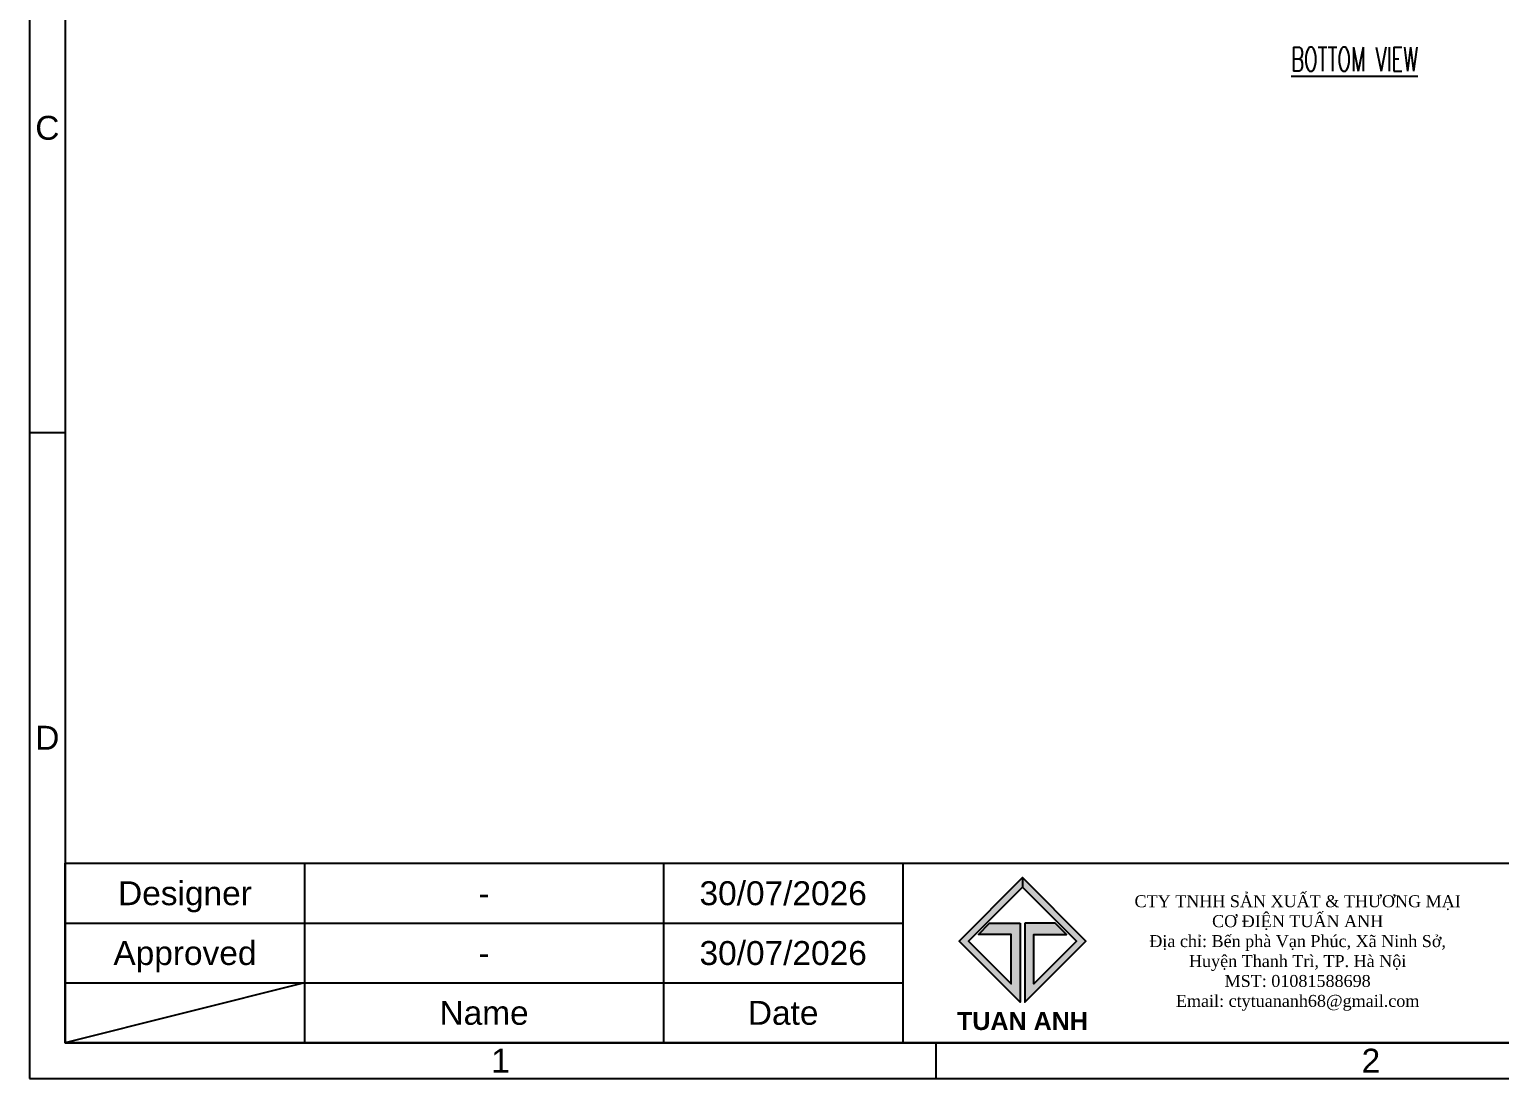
# Model space of a CAD drawing. Header units: millimetres. Extents: x 28713 to 59118, y -54378 to -19615.
# Drawn here: x 33873 to 36945, y -47613 to -45419 of the extents above; entities that cross this region are included whole.
import ezdxf
from ezdxf.enums import TextEntityAlignment as Align

# ---------------------------------------------------------------- set-up
doc = ezdxf.new("R2010")
doc.units = ezdxf.units.MM
doc.header["$LTSCALE"] = 3
for name, color, linetype in [('@.TEXT', 7, 'Continuous'), ('@.VISIBLE', 7, 'Continuous'), ('dim', 7, 'Continuous')]:
    doc.layers.add(name, color=color, linetype=linetype)
doc.styles.add('Ann_w01', font='romans.shx', dxfattribs={"width": 0.6, "bigfont": 'chineset.shx'})
doc.styles.add('Arial', font='arial.ttf')

# ---------------------------------------------------------------- blocks, each defined once
blk = doc.blocks.new('A$C4dbb82d6')
at = {"layer": '@.VISIBLE'}
h = blk.add_hatch(color=30, dxfattribs=at)
h.dxf.hatch_style = 1
h.paths.add_polyline_path([(0.214, 4.973), (3.625, 1.562), (3.625, 5.973), (1.922, 5.973), (1.297, 5.348), (3.125, 5.348), (3.125, 2.593), (0.745, 4.973), (3.75, 7.978), (3.75, 8.509)])
h = blk.add_hatch(color=150, dxfattribs=at)
h.dxf.hatch_style = 1
h.paths.add_polyline_path([(6.755, 4.973), (4.375, 2.593), (4.375, 5.348), (6.203, 5.348), (5.578, 5.973), (3.875, 5.973), (3.875, 1.562), (7.286, 4.973), (3.75, 8.509), (3.75, 7.978)])
at = {"layer": '@.VISIBLE', "color": 30}
blk.add_lwpolyline([(3.625, 5.973), (3.625, 1.562), (0.214, 4.973), (3.75, 8.509), (3.75, 7.978), (0.745, 4.973), (3.125, 2.593), (3.125, 5.348), (1.297, 5.348), (1.922, 5.973)], close=True, dxfattribs=at)
at = {"layer": '@.VISIBLE', "color": 150}
blk.add_lwpolyline([(3.875, 5.973), (3.875, 1.562), (7.286, 4.973), (3.75, 8.509), (3.75, 7.978), (6.755, 4.973), (4.375, 2.593), (4.375, 5.348), (6.203, 5.348), (5.578, 5.973)], close=True, dxfattribs=at)
at = {"layer": '@.VISIBLE', "color": 30, "insert": (3.75, 0.509), "char_height": 1, "attachment_point": 5, "style": 'Ann_w01'}
blk.add_mtext_dynamic_manual_height_columns('{\\fArial|b1|i0|c0|p34;\\W1;TUAN ANH}', width=7.5, gutter_width=49.599, heights=[0], dxfattribs=at)
blk = doc.blocks.new('KHUNG BAN VE (Made by Tung)')
at = {"layer": '@.VISIBLE', "color": 8}
for p, q in [((3, 54), (0, 54)), ((23, 18), (23, 3)), ((53, 18), (53, 3)), ((73, 18), (73, 3)), ((3, 13), (73, 13)), ((3, 8), (73, 8)), ((23, 8), (3, 3)), ((75.75, 3), (75.75, 0))]:
    blk.add_line(p, q, dxfattribs=at)
for points in [[(0, 0), (297, 0), (297, 210), (0, 210)], [(3, 3), (294, 3), (294, 207), (3, 207)], [(3, 18), (294, 18), (294, 3), (3, 3)]]:
    blk.add_lwpolyline(points, close=True, dxfattribs=at)
at = {"xscale": 1.5, "yscale": 1.5, "zscale": 1.5}
blk.add_blockref('A$C4dbb82d6', (77.375, 4.041), dxfattribs=at)
at = {"layer": '@.TEXT', "color": 1, "style": 'Arial'}
for s, p in [('C', (1.5, 79.5)), ('D', (1.5, 28.5)), ('30/07/2026', (63, 15.5)), ('30/07/2026', (63, 10.5)), ('1', (39.375, 1.5)), ('2', (112.125, 1.5))]:
    blk.add_text(s, height=2, dxfattribs=at).set_placement(p, align=Align.MIDDLE_CENTER)
at = {"layer": '@.TEXT', "color": 2, "style": 'Arial'}
for s, p in [('Designer', (13, 15.5)), ('Approved', (13, 10.5)), ('Name', (38, 5.5)), ('Date', (63, 5.5))]:
    blk.add_text(s, height=2, dxfattribs=at).set_placement(p, align=Align.MIDDLE_CENTER)
at = {"layer": '@.TEXT', "color": 1, "style": 'Arial'}
for tag, height, p in [('DESIGNER_NAME', 2, (38, 15.5)), ('PROJECT_CODE', 2, (258.5, 15.5)), ('SCALE', 2, (289, 15.5)), ('APPROVED_NAME', 2, (38, 10.5)), ('CUSTOMER_NAME', 2, (258.5, 10.5)), ('PAGE', 2, (289, 10.5)), ('DRAWING_NAME', 4, (173, 8)), ('TOTAL', 2, (289, 5.5))]:
    blk.add_attdef(tag, text='', height=height, dxfattribs=at).set_placement(p, align=Align.MIDDLE_CENTER)
at = {"layer": '@.VISIBLE', "color": 30, "insert": (106, 10.5), "char_height": 1, "attachment_point": 5, "style": 'Ann_w01'}
blk.add_mtext_dynamic_manual_height_columns('{\\fTimes New Roman|b0|i0|c0|p18;\\W1;CTY TNHH SẢN XUẤT & THƯƠNG MẠI CƠ ĐIỆN TUẤN ANH\\PĐịa chỉ: Bến phà Vạn Phúc, Xã Ninh Sở, Huyện Thanh Trì, TP. Hà Nội\\PMST: 01081588698\\PEmail: ctytuananh68@gmail.com}', width=28.70976, gutter_width=99.197, heights=[0], dxfattribs=at)

msp = doc.modelspace()

# ---------------------------------------------------------------- block references
at = {"layer": '@.VISIBLE'}
ref = msp.add_blockref('KHUNG BAN VE (Made by Tung)', (33873.47, -47612.55), dxfattribs=dict(at, xscale=25, yscale=25, zscale=25))
ref.add_attrib('APPROVED_NAME', '-', dxfattribs={"layer": '@.TEXT', "color": 1, "height": 50, "style": 'Arial'}).set_placement((34823.47, -47350.05), align=Align.MIDDLE_CENTER)
ref.add_attrib('DESIGNER_NAME', '-', dxfattribs={"layer": '@.TEXT', "color": 1, "height": 50, "style": 'Arial'}).set_placement((34823.47, -47225.05), align=Align.MIDDLE_CENTER)

# ---------------------------------------------------------------- texts
at = {"layer": 'dim', "color": 2, "insert": (36642.42, -45481.83), "char_height": 50, "attachment_point": 5, "style": 'Ann_w01'}
msp.add_mtext('\\A1;{\\LBOTTOM VIEW}', dxfattribs=at)

doc.saveas('drawing.dxf')
